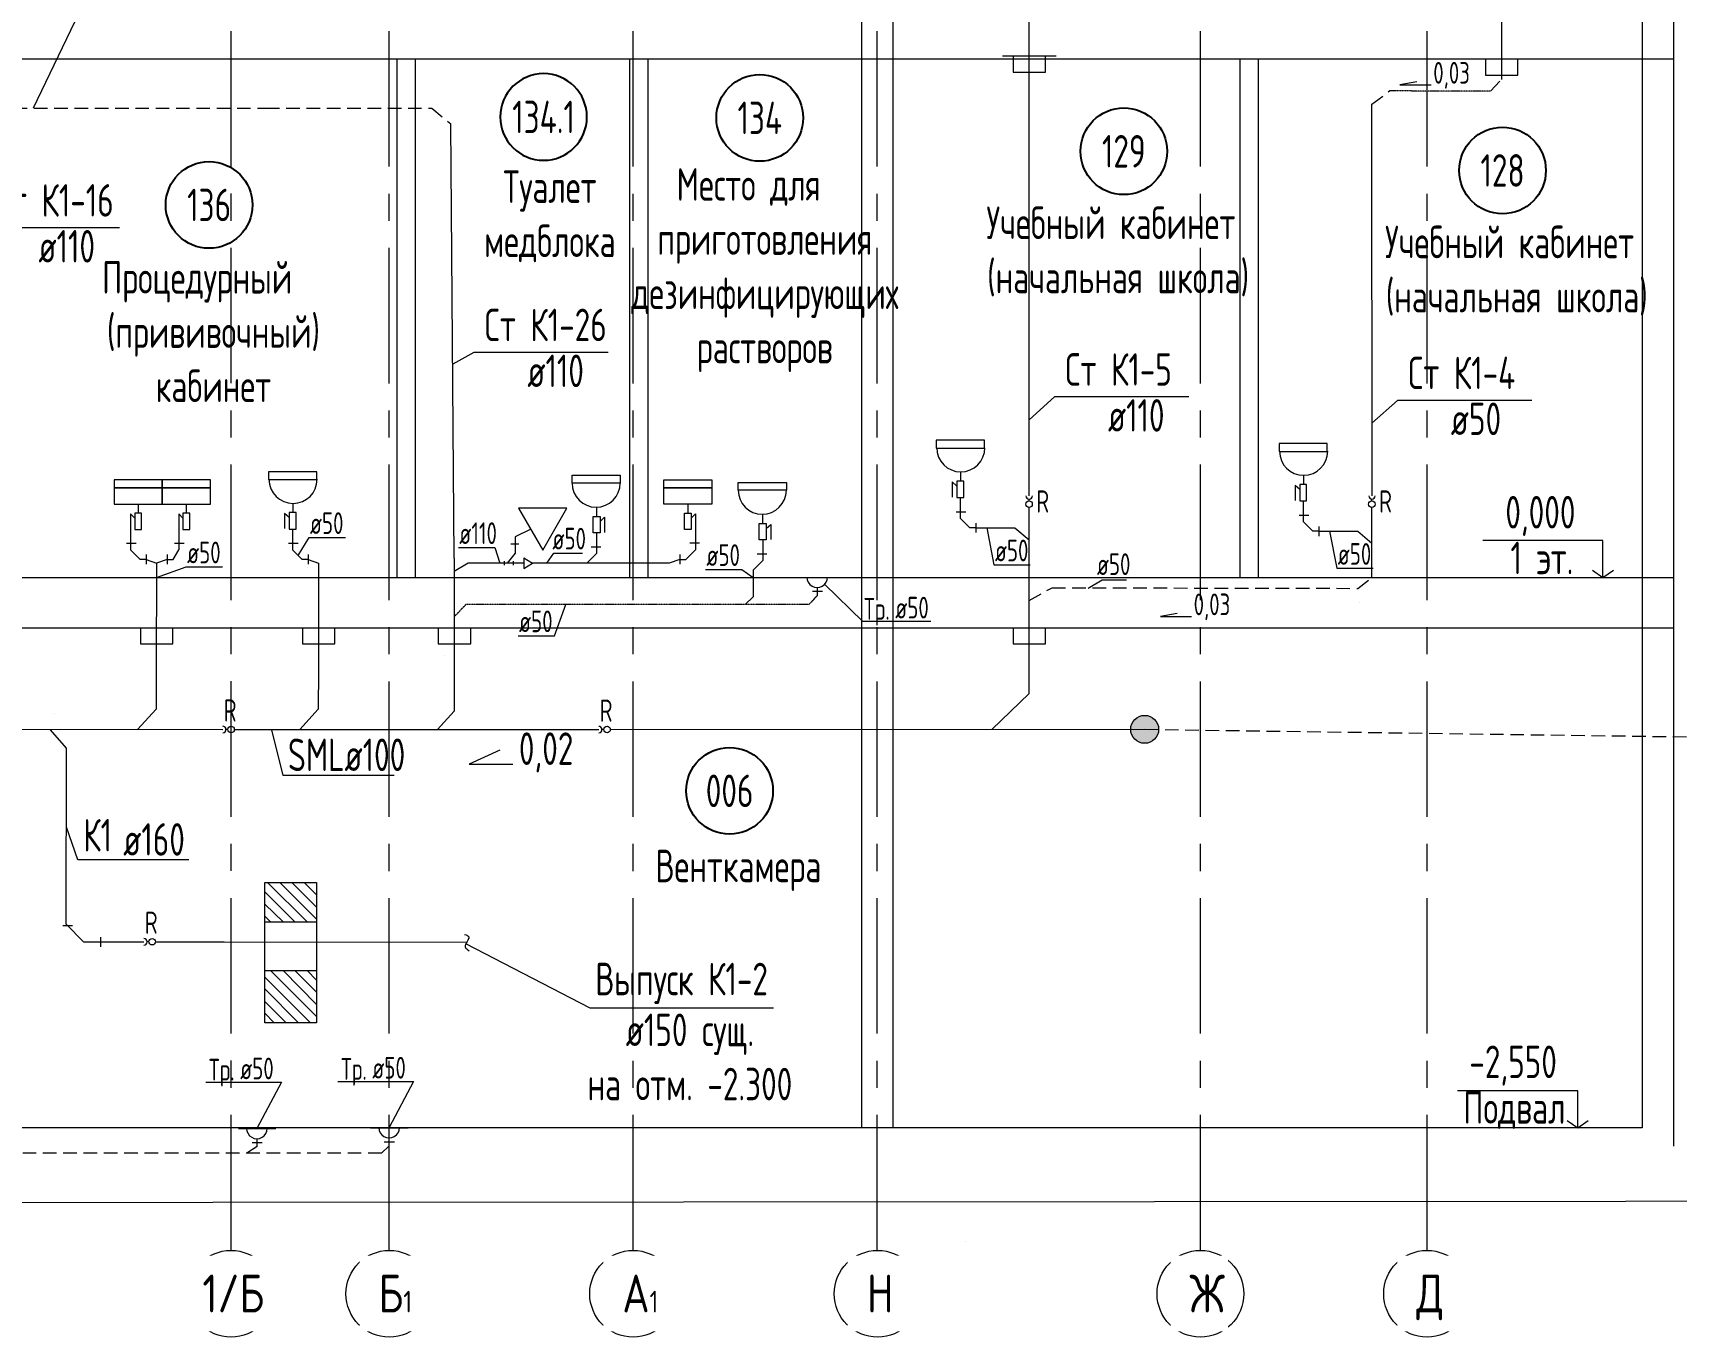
# Model space of a CAD drawing. Header units: millimetres. Extents: x -8689834 to 9419935, y -284943 to 166066.
# Drawn here: x -191966 to -176801, y -226784 to -214750 of the extents above; entities that cross this region are included whole.
import ezdxf
from ezdxf.enums import TextEntityAlignment as Align

# ---------------------------------------------------------------- set-up
doc = ezdxf.new("R2010")
doc.units = ezdxf.units.MM
doc.header["$MEASUREMENT"] = 0
for name, pattern in [('01_base$0$DASHED2', [0.375, 0.25, -0.125]), ('CENTER', [2, 1.25, -0.25, 0.25, -0.25]), ('штриховая', [19.05, 12.7, -6.35])]:
    doc.linetypes.add(name, pattern=pattern)
doc.layers.get('0').update_dxf_attribs({"color": 250, "lineweight": 9})
for name, color, linetype in [('PDF _0', 7, 'Continuous'), ('PDF __ВК-Text VK', 7, 'Continuous'), ('PDF __ВК-Text В1', 7, 'Continuous'), ('PDF __ВК-В1', 5, 'Continuous'), ('PDF __ВК-В1-текст', 7, 'Continuous'), ('PDF __ВК-К3', 7, 'Continuous'), ('PDF __ВК-противопожарные муфты', 1, 'Continuous'), ('PDF __ВК-стены', 7, 'Continuous'), ('PDF __Пескоуловитель', 7, 'Continuous'), ('PDF __Сантехника', 7, 'Continuous'), ('АР_Кровля дорожки', 245, 'Continuous'), ('АР_Таблицы', 250, 'Continuous')]:
    doc.layers.add(name, color=color, linetype=linetype)
doc.layers.add('PDF __ВК-К1', color=7, linetype='Continuous', true_color=0xb80000)
for name, color, linetype, lineweight in [('АР_Маркер экспликации', 239, 'Continuous', 13), ('АР_Номер помещения', 1, 'Continuous', 25), ('АР_Оси', 195, 'Continuous', 9), ('АР_Помещения_площадь', 19, 'Continuous', 9), ('ВК_канализация', 32, 'Continuous', 30)]:
    doc.layers.add(name, color=color, linetype=linetype, lineweight=lineweight)
doc.styles.add('ISOCPEUR', font='isocpeur.ttf', dxfattribs={"width": 0.7})
doc.styles.get("Standard").update_dxf_attribs({"font": 'isocpeur.ttf', "width": 0.7})
doc.styles.add('ГОСТ 2.304', font='isocpeur.ttf', dxfattribs={"width": 0.7})

# ---------------------------------------------------------------- blocks, each defined once
blk = doc.blocks.new('*U2013')
at = {"layer": 'АР_Номер помещения', "color": 7}
blk.add_circle((-15720, 4793), 400, dxfattribs=at)
at = {"layer": 'АР_Помещения_площадь', "color": 7}
blk.add_line((-13545, 633), (-13545, 633), dxfattribs=at)
at = {"color": 7, "style": 'ISOCPEUR', "width": 0.7, "flags": 1}
blk.add_attdef('КАТЕГОРИЯ', (-499, -2092), '', height=250, dxfattribs=at)
at = {"layer": 'АР_Номер помещения', "color": 7, "style": 'ISOCPEUR', "width": 0.7}
blk.add_attdef('НОМЕР_ПОМЕЩЕНИЯ', text='', height=300, dxfattribs=at).set_placement((-15720, 4793), align=Align.MIDDLE_CENTER)
at = {"layer": 'АР_Помещения_площадь', "color": 7, "lineweight": 30, "width": 0.7, "flags": 104}
blk.add_attdef('ИМЯ_ПОМЕЩЕНИЯ', text='', height=100, dxfattribs=at).set_placement((158, 1217), align=Align.MIDDLE_CENTER)
at = {"layer": 'АР_Помещения_площадь', "color": 7, "style": 'ISOCPEUR', "width": 0.7}
blk.add_attdef('ПЛОЩАДЬ_ПОМЕЩЕНИЯ', text='', height=200, dxfattribs=at).set_placement((-13540, 880), align=Align.MIDDLE_RIGHT)
blk = doc.blocks.new('*U2007')
at = {"layer": 'АР_Номер помещения', "color": 7}
blk.add_circle((-15720, 4793), 400, dxfattribs=at)
at = {"layer": 'АР_Помещения_площадь', "color": 7}
blk.add_line((-13545, 633), (-13545, 633), dxfattribs=at)
at = {"color": 7, "style": 'ISOCPEUR', "width": 0.7, "flags": 1}
blk.add_attdef('КАТЕГОРИЯ', (-499, -2092), '', height=250, dxfattribs=at)
at = {"layer": 'АР_Номер помещения', "color": 7, "style": 'ISOCPEUR', "width": 0.7}
blk.add_attdef('НОМЕР_ПОМЕЩЕНИЯ', text='', height=300, dxfattribs=at).set_placement((-15720, 4793), align=Align.MIDDLE_CENTER)
at = {"layer": 'АР_Помещения_площадь', "color": 7, "lineweight": 30, "width": 0.7, "flags": 104}
blk.add_attdef('ИМЯ_ПОМЕЩЕНИЯ', text='', height=100, dxfattribs=at).set_placement((158, 1217), align=Align.MIDDLE_CENTER)
at = {"layer": 'АР_Помещения_площадь', "color": 7, "style": 'ISOCPEUR', "width": 0.7}
blk.add_attdef('ПЛОЩАДЬ_ПОМЕЩЕНИЯ', text='', height=200, dxfattribs=at).set_placement((-13540, 880), align=Align.MIDDLE_RIGHT)
blk = doc.blocks.new('*U2008')
at = {"layer": 'АР_Номер помещения', "color": 7}
blk.add_circle((-15720, 4793), 400, dxfattribs=at)
at = {"layer": 'АР_Помещения_площадь', "color": 7}
blk.add_line((-13545, 633), (-13545, 633), dxfattribs=at)
at = {"color": 7, "style": 'ISOCPEUR', "width": 0.7, "flags": 1}
blk.add_attdef('КАТЕГОРИЯ', (-499, -2092), '', height=250, dxfattribs=at)
at = {"layer": 'АР_Номер помещения', "color": 7, "style": 'ISOCPEUR', "width": 0.7}
blk.add_attdef('НОМЕР_ПОМЕЩЕНИЯ', text='', height=300, dxfattribs=at).set_placement((-15720, 4793), align=Align.MIDDLE_CENTER)
at = {"layer": 'АР_Помещения_площадь', "color": 7, "lineweight": 30, "width": 0.7, "flags": 104}
blk.add_attdef('ИМЯ_ПОМЕЩЕНИЯ', text='', height=100, dxfattribs=at).set_placement((158, 1217), align=Align.MIDDLE_CENTER)
at = {"layer": 'АР_Помещения_площадь', "color": 7, "style": 'ISOCPEUR', "width": 0.7}
blk.add_attdef('ПЛОЩАДЬ_ПОМЕЩЕНИЯ', text='', height=200, dxfattribs=at).set_placement((-13540, 880), align=Align.MIDDLE_RIGHT)
blk = doc.blocks.new('*U2009')
at = {"layer": 'АР_Номер помещения', "color": 7}
blk.add_circle((-15720, 4793), 400, dxfattribs=at)
at = {"layer": 'АР_Помещения_площадь', "color": 7}
blk.add_line((-13545, 633), (-13545, 633), dxfattribs=at)
at = {"color": 7, "style": 'ISOCPEUR', "width": 0.7, "flags": 1}
blk.add_attdef('КАТЕГОРИЯ', (-499, -2092), '', height=250, dxfattribs=at)
at = {"layer": 'АР_Номер помещения', "color": 7, "style": 'ISOCPEUR', "width": 0.7}
blk.add_attdef('НОМЕР_ПОМЕЩЕНИЯ', text='', height=300, dxfattribs=at).set_placement((-15720, 4793), align=Align.MIDDLE_CENTER)
at = {"layer": 'АР_Помещения_площадь', "color": 7, "lineweight": 30, "width": 0.7, "flags": 104}
blk.add_attdef('ИМЯ_ПОМЕЩЕНИЯ', text='', height=100, dxfattribs=at).set_placement((158, 1217), align=Align.MIDDLE_CENTER)
at = {"layer": 'АР_Помещения_площадь', "color": 7, "style": 'ISOCPEUR', "width": 0.7}
blk.add_attdef('ПЛОЩАДЬ_ПОМЕЩЕНИЯ', text='', height=200, dxfattribs=at).set_placement((-13540, 880), align=Align.MIDDLE_RIGHT)
blk = doc.blocks.new('*U2004')
at = {"layer": 'АР_Номер помещения', "color": 7}
blk.add_circle((-15720, 4793), 400, dxfattribs=at)
at = {"layer": 'АР_Помещения_площадь', "color": 7}
blk.add_line((-13545, 633), (-13545, 633), dxfattribs=at)
at = {"color": 7, "style": 'ISOCPEUR', "width": 0.7, "flags": 1}
blk.add_attdef('КАТЕГОРИЯ', (-499, -2092), '', height=250, dxfattribs=at)
at = {"layer": 'АР_Номер помещения', "color": 7, "style": 'ISOCPEUR', "width": 0.7}
blk.add_attdef('НОМЕР_ПОМЕЩЕНИЯ', text='', height=300, dxfattribs=at).set_placement((-15720, 4793), align=Align.MIDDLE_CENTER)
at = {"layer": 'АР_Помещения_площадь', "color": 7, "lineweight": 30, "width": 0.7, "flags": 104}
blk.add_attdef('ИМЯ_ПОМЕЩЕНИЯ', text='', height=100, dxfattribs=at).set_placement((158, 1217), align=Align.MIDDLE_CENTER)
at = {"layer": 'АР_Помещения_площадь', "color": 7, "style": 'ISOCPEUR', "width": 0.7}
blk.add_attdef('ПЛОЩАДЬ_ПОМЕЩЕНИЯ', text='', height=200, dxfattribs=at).set_placement((-13540, 880), align=Align.MIDDLE_RIGHT)
blk = doc.blocks.new('*U1951')
at = {"layer": 'АР_Номер помещения', "color": 7}
blk.add_circle((-15720, 4793), 400, dxfattribs=at)
at = {"layer": 'АР_Помещения_площадь', "color": 7}
blk.add_line((-13545, 633), (-13545, 633), dxfattribs=at)
at = {"color": 7, "style": 'ISOCPEUR', "width": 0.7, "flags": 1}
blk.add_attdef('КАТЕГОРИЯ', (-499, -2092), '', height=250, dxfattribs=at)
at = {"layer": 'АР_Номер помещения', "color": 7, "style": 'ISOCPEUR', "width": 0.7}
blk.add_attdef('НОМЕР_ПОМЕЩЕНИЯ', text='', height=300, dxfattribs=at).set_placement((-15720, 4793), align=Align.MIDDLE_CENTER)
at = {"layer": 'АР_Помещения_площадь', "color": 7, "lineweight": 30, "width": 0.7, "flags": 104}
blk.add_attdef('ИМЯ_ПОМЕЩЕНИЯ', text='', height=100, dxfattribs=at).set_placement((158, 1217), align=Align.MIDDLE_CENTER)
at = {"layer": 'АР_Помещения_площадь', "color": 7, "style": 'ISOCPEUR', "width": 0.7}
blk.add_attdef('ПЛОЩАДЬ_ПОМЕЩЕНИЯ', text='', height=200, dxfattribs=at).set_placement((-13540, 880), align=Align.MIDDLE_RIGHT)
blk = doc.blocks.new('*U2048')
at = {"layer": 'АР_Номер помещения', "color": 7}
blk.add_circle((-15720, 4793), 400, dxfattribs=at)
at = {"layer": 'АР_Помещения_площадь', "color": 7}
blk.add_line((-13545, 633), (-13545, 633), dxfattribs=at)
at = {"color": 7, "style": 'ISOCPEUR', "width": 0.7, "flags": 1}
blk.add_attdef('КАТЕГОРИЯ', (-499, -2092), '', height=250, dxfattribs=at)
at = {"layer": 'АР_Номер помещения', "color": 7, "style": 'ISOCPEUR', "width": 0.7}
blk.add_attdef('НОМЕР_ПОМЕЩЕНИЯ', text='', height=300, dxfattribs=at).set_placement((-15720, 4793), align=Align.MIDDLE_CENTER)
at = {"layer": 'АР_Помещения_площадь', "color": 7, "lineweight": 30, "width": 0.7, "flags": 104}
blk.add_attdef('ИМЯ_ПОМЕЩЕНИЯ', text='', height=100, dxfattribs=at).set_placement((158, 1217), align=Align.MIDDLE_CENTER)
at = {"layer": 'АР_Помещения_площадь', "color": 7, "style": 'ISOCPEUR', "width": 0.7}
blk.add_attdef('ПЛОЩАДЬ_ПОМЕЩЕНИЯ', text='', height=200, dxfattribs=at).set_placement((-13540, 880), align=Align.MIDDLE_RIGHT)

msp = doc.modelspace()

# ---------------------------------------------------------------- hatches: boundary and pattern name
at = {"layer": 'АР_Кровля дорожки', "lineweight": 13, "ltscale": 500, "true_color": 0x000000}
h = msp.add_hatch(color=18, dxfattribs=at)
h.dxf.hatch_style = 1
edge = h.paths.add_edge_path()
edge.add_arc((-181705.8, -221176.2), 129, 0, 360)

# ---------------------------------------------------------------- linework, layer by layer
at = {"color": 7, "ltscale": 500}
msp.add_lwpolyline([(-189016.2, -214008), (-191275.5, -214008), (-191964.7, -215444)], dxfattribs=at)
at = {"layer": 'PDF _0', "color": 3, "lineweight": 13}
for centre in [(-184728.3, -219772.2), (-184728.3, -219772.2), (-189898.4, -224858.4), (-189898.4, -224858.4), (-188679, -224851.6), (-188679, -224851.6)]:
    msp.add_arc(centre, 95.2, 179.99999, 0.00001, dxfattribs=at)
at = {"layer": 'PDF __ВК-Text VK', "lineweight": 13}
msp.add_lwpolyline([(-187657.4, -221368), (-187940.2, -221497.6), (-187537.4, -221497.6)], dxfattribs=at)
at = {"layer": 'PDF __ВК-Text В1', "lineweight": 13}
for points in [[(-179195, -215203.2), (-179349.7, -215229.4), (-179062.2, -215229.4)], [(-181406.5, -220107.9), (-181561.1, -220134), (-181273.6, -220134)]]:
    msp.add_lwpolyline(points, dxfattribs=at)
at = {"layer": 'PDF __ВК-В1', "color": 244, "lineweight": 13, "true_color": 0x991b1e}
for points in [[(-182771.8, -219022.6), (-182772.8, -208578.2)], [(-178413.4, -214213.3), (-178413.4, -215179.8)], [(-179607.9, -219022.6), (-179608.8, -215408.2)], [(-182770.9, -220845), (-182772.8, -219129.4)], [(-179608.2, -219774.3), (-179608.9, -219129.4)]]:
    msp.add_lwpolyline(points, dxfattribs=at)
at = {"layer": 'PDF __ВК-В1', "color": 244, "linetype": '01_base$0$DASHED2', "lineweight": 13, "true_color": 0x991b1e}
msp.add_lwpolyline([(-178513.1, -215288.7), (-179446.4, -215286)], dxfattribs=at)
at = {"layer": 'PDF __ВК-В1-текст', "lineweight": 13}
for points in [[(-177574, -219706.6), (-177476.6, -219774.3), (-177476.6, -219432.5), (-178585.7, -219432.5)], [(-177476.6, -219774.3), (-177379.2, -219706.6)], [(-177806.5, -224784.8), (-177709.1, -224852.5), (-177709.1, -224510.7), (-178818.2, -224510.7)], [(-177709.1, -224852.5), (-177611.8, -224784.8)]]:
    msp.add_lwpolyline(points, dxfattribs=at)
at = {"layer": 'PDF __ВК-К1', "color": 244, "lineweight": 13, "true_color": 0x991b1e}
for points in [[(-183407.1, -219037.9), (-183407.1, -219228.3)], [(-180243.2, -219069.5), (-180243.2, -219260)], [(-183445.2, -219169.1), (-183356.3, -219169.1)], [(-183263.2, -219317.2), (-183318.2, -219317.2), (-183407.1, -219228.3)], [(-183263.2, -219272.8), (-183263.2, -219361.7)], [(-180281.3, -219200.8), (-180192.4, -219200.8)], [(-180099.3, -219348.9), (-180154.3, -219348.9), (-180243.2, -219260)], [(-191064.6, -219328.5), (-191064.6, -219518.9)], [(-190620.2, -219328.5), (-190620.2, -219518.9)], [(-189569.2, -219328.9), (-189569.2, -219519.3)], [(-187516.4, -219401.2), (-187516.4, -219549.7)], [(-186763.8, -219363.6), (-186763.8, -219554.1)], [(-185852.4, -219328.5), (-185852.4, -219518.9)], [(-185230.7, -219428.8), (-185230.7, -219619.3)], [(-180099.3, -219304.5), (-180099.3, -219393.4)], [(-191102.7, -219459.7), (-191013.8, -219459.7)], [(-190920.7, -219607.8), (-190975.7, -219607.8), (-191064.6, -219518.9)], [(-190920.7, -219563.4), (-190920.7, -219652.3)], [(-190727.5, -219564), (-190728, -219652.8)], [(-190727.7, -219608.4), (-190672.7, -219608.7), (-190620.2, -219518.9)], [(-190658.3, -219459.7), (-190569.4, -219459.7)], [(-189607.2, -219460.1), (-189518.4, -219460.1)], [(-189425.2, -219608.2), (-189480.3, -219608.2), (-189569.2, -219519.3)], [(-189425.2, -219563.8), (-189425.2, -219652.7)], [(-187516.4, -219549.7), (-187589, -219643)], [(-187481.9, -219466.8), (-187554.4, -219466.8)], [(-186725.7, -219494.9), (-186814.6, -219494.9)], [(-185996.3, -219607.8), (-185941.3, -219607.8), (-185852.4, -219518.9)], [(-185996.3, -219563.4), (-185996.3, -219652.3)], [(-185814.3, -219459.7), (-185903.2, -219459.7)], [(-185192.6, -219560.1), (-185281.5, -219560.1)], [(-187613.5, -219660.6), (-187613.5, -219624.2)], [(-187529.8, -219660.6), (-187529.8, -219624.2)], [(-184899.8, -219774.3), (-184552.7, -219774.3)], [(-184726.2, -219939.4), (-184725.5, -219867.5)], [(-184679.6, -219905.5), (-184772.8, -219905.5)], [(-184679.6, -219905.5), (-184772.8, -219905.5)], [(-191600.7, -222987.9), (-191689.6, -222987.9)], [(-191659.9, -222975.2), (-191499.1, -223136)], [(-191499.1, -223136), (-190941.7, -223136.5)], [(-191342.5, -223093.7), (-191342.5, -223182.6)], [(-190835, -223136.1), (-190199.5, -223136)], [(-190199.5, -223136), (-187960.3, -223140.2)], [(-190069.8, -224860.6), (-189722.7, -224860.6)], [(-188850.5, -224853.7), (-188503.4, -224853.7)], [(-189849.7, -224991.8), (-189942.9, -224991.8)], [(-189849.7, -224991.8), (-189942.9, -224991.8)], [(-189896.3, -225025.7), (-189896.3, -224957.9)], [(-189896.3, -225025.7), (-189896.3, -224957.9)], [(-188630.4, -224984.9), (-188723.5, -224984.9)], [(-188630.4, -224984.9), (-188723.5, -224984.9)], [(-188676.9, -225018.8), (-188676.9, -224951)], [(-188676.9, -225018.8), (-188676.9, -224951)]]:
    msp.add_lwpolyline(points, dxfattribs=at)
at = {"layer": 'PDF __ВК-К1', "lineweight": 13}
for points in [[(-184899.8, -219774.3), (-184552.7, -219774.3)], [(-190069.8, -224860.6), (-189722.7, -224860.6)], [(-188850.5, -224853.7), (-188503.4, -224853.7)]]:
    msp.add_lwpolyline(points, dxfattribs=at)
at = {"layer": 'PDF __ВК-К1', "color": 244, "linetype": '01_base$0$DASHED2', "lineweight": 13, "true_color": 0x991b1e}
msp.add_lwpolyline([(-184726.2, -219939.4), (-184802.4, -220024.1), (-187969.1, -220024.1), (-188075, -220134)], dxfattribs=at)
at = {"layer": 'PDF __ВК-К3', "lineweight": 13}
msp.add_lwpolyline([(-189827, -223885.3), (-189827, -222589.9), (-189348.7, -222589.9), (-189348.7, -223885.3)], close=True, dxfattribs=at)
for points in [[(-189433.4, -222954), (-189801.6, -222589.9)], [(-189348.7, -222928.6), (-189687.3, -222589.9)], [(-189348.7, -222818.5), (-189577.3, -222589.9)], [(-189348.7, -222704.2), (-189463, -222589.9)], [(-189348.7, -222594.2), (-189352.9, -222589.9)], [(-189547.6, -222954), (-189827, -222674.6)], [(-189657.7, -222954), (-189827, -222788.9)], [(-189772, -222954), (-189827, -222899)], [(-189827, -222954), (-189348.7, -222954)], [(-189827, -223402.7), (-189348.7, -223402.7)], [(-189403.7, -223885.3), (-189827, -223462)], [(-189348.7, -223826), (-189772, -223402.7)], [(-189348.7, -223715.9), (-189657.7, -223402.7)], [(-189348.7, -223601.6), (-189547.6, -223402.7)], [(-189348.7, -223491.6), (-189433.4, -223402.7)], [(-189513.8, -223885.3), (-189827, -223572)], [(-189628.1, -223885.3), (-189827, -223686.3)], [(-189738.1, -223885.3), (-189827, -223796.4)]]:
    msp.add_lwpolyline(points, dxfattribs=at)
at = {"layer": 'PDF __ВК-противопожарные муфты', "lineweight": 13}
for points in [[(-183018.3, -214963.4), (-182772.8, -214963.4), (-182523, -214963.4)], [(-182920.9, -214963.4), (-182920.9, -215111.5), (-182620.4, -215111.5), (-182620.4, -214963.4)], [(-178658.9, -214990.8), (-178413.4, -214990.8), (-178163.6, -214990.8)], [(-178561.5, -214990.8), (-178561.5, -215139), (-178261, -215139), (-178261, -214990.8)], [(-191071.6, -220239.9), (-190826, -220239.9), (-190576.3, -220239.9)], [(-190974.2, -220239.9), (-190974.2, -220388.1), (-190673.7, -220388.1), (-190673.7, -220239.9)], [(-189576.1, -220239.9), (-189330.6, -220239.9), (-189080.8, -220239.9)], [(-189478.7, -220239.9), (-189478.7, -220388.1), (-189178.2, -220388.1), (-189178.2, -220239.9)], [(-188323.4, -220239.9), (-188077.9, -220239.9), (-187828.2, -220239.9)], [(-188226.1, -220239.9), (-188226.1, -220388.1), (-187925.5, -220388.1), (-187925.5, -220239.9)], [(-183018.3, -220239.9), (-182772.8, -220239.9), (-182523, -220239.9)], [(-182920.9, -220239.9), (-182920.9, -220388.1), (-182620.4, -220388.1), (-182620.4, -220239.9)]]:
    msp.add_lwpolyline(points, dxfattribs=at)
at = {"layer": 'PDF __ВК-стены', "color": 18, "lineweight": 13, "true_color": 0x000000}
for points in [[(-176826, -202250), (-176826, -225023.4)], [(-184318.4, -202715.7), (-184318.4, -224853.7)], [(-184030.6, -202715.7), (-184030.6, -224853.7)], [(-177113.9, -202715.7), (-177113.9, -224853.7)], [(-256195.5, -214990.8), (-176826, -214990.8)], [(-188607.1, -214986.6), (-188607.1, -219770.1)], [(-188437.8, -214986.6), (-188437.8, -219770.1)], [(-186459.8, -214990.8), (-186459.8, -219774.3)], [(-186290.5, -214990.8), (-186290.5, -219774.3)], [(-180827, -214990.8), (-180827, -219774.3)], [(-180657.6, -214990.8), (-180657.6, -219774.3)], [(-256195.5, -219774.3), (-176826, -219774.3)], [(-256195.5, -220239.9), (-177113.9, -220239.9)], [(-256195.5, -220239.9), (-176826, -220239.9)], [(-255496.8, -225583.8), (-120775.5, -225489.1)]]:
    msp.add_lwpolyline(points, dxfattribs=at)
at = {"layer": 'PDF __Пескоуловитель', "lineweight": 13}
msp.add_lwpolyline([(-187981.4, -223068.3), (-187968.7, -223072.5), (-187960.3, -223076.7), (-187956, -223081), (-187951.8, -223081), (-187947.6, -223085.2), (-187943.3, -223089.4), (-187943.3, -223093.7), (-187943.3, -223097.9), (-187943.3, -223102.1), (-187943.3, -223106.4), (-187947.6, -223110.6), (-187947.6, -223114.8), (-187951.8, -223123.3), (-187956, -223127.5), (-187960.3, -223140.2), (-187964.5, -223148.7), (-187968.7, -223152.9), (-187973, -223157.2), (-187973, -223165.6), (-187977.2, -223169.9), (-187977.2, -223174.1), (-187977.2, -223178.3), (-187977.2, -223182.6), (-187977.2, -223186.8), (-187973, -223191), (-187973, -223195.3), (-187968.7, -223195.3), (-187964.5, -223199.5), (-187960.3, -223203.7), (-187956, -223208), (-187951.8, -223212.2), (-187939.1, -223220.7)], dxfattribs=at)
at = {"layer": 'PDF __Сантехника', "lineweight": 13}
for points in [[(-183184.9, -218508.7), (-183629.4, -218508.7), (-183629.4, -218580.7), (-183184.9, -218580.7)], [(-180021, -218540.4), (-180465.4, -218540.4), (-180465.4, -218612.4), (-180021, -218612.4)], [(-189346.9, -218799.7), (-189791.4, -218799.7), (-189791.4, -218871.7), (-189346.9, -218871.7)], [(-190772.6, -218875.5), (-191217, -218875.5), (-191217, -218947.5), (-190772.6, -218947.5)], [(-190772.6, -218947.5), (-191217, -218947.5), (-191217, -219099.9), (-190772.6, -219099.9)], [(-190328.1, -218875.5), (-190772.6, -218875.5), (-190772.6, -218947.5), (-190328.1, -218947.5)], [(-190328.1, -218947.5), (-190772.6, -218947.5), (-190772.6, -219099.9), (-190328.1, -219099.9)], [(-186990.3, -218832.4), (-186545.8, -218832.4), (-186545.8, -218904.4), (-186990.3, -218904.4)], [(-186144.5, -218875.5), (-185700, -218875.5), (-185700, -218947.5), (-186144.5, -218947.5)], [(-186144.5, -218947.5), (-185700, -218947.5), (-185700, -219099.9), (-186144.5, -219099.9)], [(-185457.2, -218897.6), (-185012.7, -218897.6), (-185012.7, -218969.5), (-185457.2, -218969.5)], [(-183375.4, -218885.5), (-183438.9, -218885.5), (-183438.9, -219037.9), (-183375.4, -219037.9)], [(-180211.5, -218917.2), (-180274.9, -218917.2), (-180274.9, -219069.5), (-180211.5, -219069.5)], [(-190963, -219180.3), (-191026.5, -219180.3), (-191026.5, -219332.7), (-190963, -219332.7)], [(-190518.6, -219180.3), (-190582.1, -219180.3), (-190582.1, -219332.7), (-190518.6, -219332.7)], [(-189537.4, -219176.5), (-189600.9, -219176.5), (-189600.9, -219328.9), (-189537.4, -219328.9)], [(-187260.8, -219522.1), (-187039.7, -219135.2), (-187485.4, -219135.2)], [(-186795.6, -219211.2), (-186732.1, -219211.2), (-186732.1, -219363.6), (-186795.6, -219363.6)], [(-185954, -219180.3), (-185890.5, -219180.3), (-185890.5, -219332.7), (-185954, -219332.7)], [(-185262.5, -219276.4), (-185199, -219276.4), (-185199, -219428.8), (-185262.5, -219428.8)]]:
    msp.add_lwpolyline(points, close=True, dxfattribs=at)
for points in [[(-183405, -218805), (-183405, -218885.5)], [(-183438.9, -218932), (-183481.2, -218893.9), (-183481.2, -219033.6)], [(-180274.9, -218963.7), (-180317.3, -218925.6), (-180317.3, -219065.3)], [(-180241.1, -218836.7), (-180241.1, -218917.2)], [(-190994.8, -219099.9), (-190994.8, -219180.3)], [(-190550.3, -219099.9), (-190550.3, -219180.3)], [(-189567, -219096), (-189567, -219176.5)], [(-186766, -219130.8), (-186766, -219211.2)], [(-185922.2, -219099.9), (-185922.2, -219180.3)], [(-191026.5, -219226.9), (-191064.6, -219188.8), (-191064.6, -219328.5)], [(-190582.1, -219226.9), (-190620.2, -219188.8), (-190620.2, -219328.5)], [(-189600.9, -219223), (-189643.2, -219184.9), (-189643.2, -219324.6)], [(-186732.1, -219257.8), (-186689.8, -219219.7), (-186689.8, -219359.4)], [(-185890.5, -219226.9), (-185852.4, -219188.8), (-185852.4, -219328.5)], [(-185232.8, -219196), (-185232.8, -219276.4)], [(-187371.4, -219328.7), (-187516.4, -219401.2)], [(-185199, -219323), (-185156.6, -219284.9), (-185156.6, -219424.6)]]:
    msp.add_lwpolyline(points, dxfattribs=at)
for centre in [(-183402.9, -218578.6), (-180239, -218610.3), (-189564.9, -218869.6), (-186768.1, -218904.4), (-185234.9, -218969.5)]:
    msp.add_arc(centre, 222.2, 180, 0, dxfattribs=at)
at = {"layer": 'АР_Кровля дорожки', "color": 244, "linetype": '01_base$0$DASHED2', "lineweight": 13, "ltscale": 500, "true_color": 0x991b1e}
for points in [[(-178513.1, -215288.7), (-178413.4, -215179.8)], [(-179608.8, -215408.2), (-179446.4, -215286)], [(-193269.6, -215444), (-189815.7, -215444), (-188284, -215444)], [(-188284, -215444), (-188108.7, -215591)], [(-182771.8, -219987.2), (-182561.1, -219869.6), (-179739.2, -219875.8), (-179608.6, -219774.3)]]:
    msp.add_lwpolyline(points, dxfattribs=at)
at = {"layer": 'АР_Кровля дорожки', "color": 7, "lineweight": 13, "ltscale": 500}
for points in [[(-188039, -219498.8), (-187704.1, -219499.3), (-187655.6, -219643)], [(-187436.4, -219593.6), (-187436.4, -219692.5), (-187354.2, -219643)], [(-187436.4, -219593.6), (-187354.2, -219643)], [(-185758.5, -219701.2), (-185423.2, -219701.2), (-185319.6, -219774.3)], [(-181874.8, -219799.6), (-182098.8, -219799.6), (-182228.2, -219876.9)], [(-187487.4, -220312.6), (-187152.2, -220312.6), (-187048.5, -220024.1)]]:
    msp.add_lwpolyline(points, dxfattribs=at)
at = {"layer": 'АР_Кровля дорожки', "color": 244, "lineweight": 13, "ltscale": 500, "true_color": 0x991b1e}
for points in [[(-186852.7, -219643), (-186763.8, -219554.1)], [(-187436.4, -219643), (-187948.4, -219643), (-188077.8, -219720.3)], [(-186936.9, -219643), (-187354.2, -219643)], [(-185319.6, -219708.2), (-185230.7, -219619.3)]]:
    msp.add_lwpolyline(points, dxfattribs=at)
at = {"layer": 'АР_Кровля дорожки', "color": 244, "linetype": 'штриховая', "lineweight": 13, "ltscale": 500, "true_color": 0x991b1e}
msp.add_lwpolyline([(-185319.6, -219708.2), (-185319.6, -219953.4), (-185393, -220024.1)], dxfattribs=at)
at = {"layer": 'АР_Кровля дорожки', "color": 7, "linetype": '01_base$0$DASHED2', "lineweight": 13, "ltscale": 500}
msp.add_lwpolyline([(-181705.8, -221176.2), (-157435.8, -221513.2), (-156211.3, -221052.7)], dxfattribs=at)
at = {"layer": 'АР_Кровля дорожки', "color": 3, "linetype": '01_base$0$DASHED2', "lineweight": 13, "ltscale": 500}
msp.add_lwpolyline([(-188676.9, -225018.8), (-188747.8, -225086.8), (-195393.2, -225087), (-195570, -225541.2)], dxfattribs=at)
at = {"layer": 'АР_Кровля дорожки', "color": 3, "lineweight": 13, "ltscale": 500}
msp.add_lwpolyline([(-189896.3, -225025.7), (-189990.4, -225086.8)], dxfattribs=at)
at = {"layer": 'АР_Кровля дорожки', "color": 7, "lineweight": 13, "ltscale": 500}
msp.add_circle((-181705.8, -221176.2), 129, dxfattribs=at)
at = {"layer": 'АР_Оси', "color": 18, "linetype": 'CENTER', "lineweight": 13, "ltscale": 1000, "true_color": 0x000000}
for p, q in [((-188676.9, -225984.3), (-188676.9, -201238.5)), ((-186426.9, -225984.3), (-186426.9, -201238.5)), ((-184175.2, -225984.3), (-184175.2, -201244.5)), ((-181191.5, -225984.3), (-181191.5, -201291.4)), ((-179099.9, -225984.3), (-179099.9, -201247.6))]:
    msp.add_line(p, q, dxfattribs=at)
at = {"layer": 'АР_Оси', "color": 18, "lineweight": 13, "ltscale": 0.5, "true_color": 0x000000}
for centre in [(-190137.2, -226384.3), (-188676.9, -226384.3), (-186426.9, -226384.3), (-184170.6, -226384.3), (-181191.5, -226384.3), (-179099.9, -226384.3)]:
    msp.add_circle(centre, 400, dxfattribs=at)
at = {"layer": 'ВК_канализация', "color": 244, "lineweight": 13, "ltscale": 500, "true_color": 0x991b1e}
for points in [[(-188077.9, -219597.8), (-188077.9, -219597.8), (-188108.7, -215591)], [(-182772.4, -219069.4), (-182772.2, -219052.6)], [(-179608.5, -219069.4), (-179608.3, -219052.6)], [(-183263.2, -219317.2), (-182904, -219317.2)], [(-182904, -219317.2), (-182772.8, -219426.5)], [(-180099.3, -219348.9), (-179740.1, -219348.9)], [(-179740.1, -219348.9), (-179608.9, -219458.2)], [(-190920.7, -219608.2), (-190824.3, -219643)], [(-190824.3, -219643), (-190827.2, -220630)], [(-190727.7, -219608.8), (-190824.3, -219643)], [(-189425.2, -219608.2), (-189328.8, -219643)], [(-189328.8, -219643), (-189331.7, -220630)], [(-188077.9, -219597.8), (-188076.9, -220648.4)], [(-186092.7, -219643), (-186936.9, -219643)], [(-185996.3, -219608.2), (-186092.7, -219643)], [(-190827.2, -220630), (-190828.2, -220989.1), (-190999.1, -221179.4)], [(-189331.7, -220630), (-189332.7, -220989.1), (-189503.6, -221179.4)], [(-188076.9, -220648.4), (-188077.9, -221007.5), (-188231.3, -221178.3)], [(-182770.9, -220845), (-183116.2, -221176.9)], [(-196830.3, -221175.6), (-190213.9, -221177.8)], [(-191659.9, -222975.2), (-191657.1, -221349.1), (-191802.2, -221181.3)], [(-190167.1, -221177.4), (-190183.9, -221177.5)], [(-190107.2, -221177.2), (-186744.3, -221179.2)], [(-186697.6, -221178.8), (-186714.3, -221179)], [(-186637.6, -221178.7), (-181705.8, -221176.2)], [(-190895, -223136.1), (-190911.7, -223136.2)]]:
    msp.add_lwpolyline(points, dxfattribs=at)
at = {"layer": 'ВК_канализация', "color": 18, "lineweight": 13, "ltscale": 500, "true_color": 0x000000}
for points in [[(-191168.2, -216549), (-192407.3, -216549), (-193101.8, -216934.1)], [(-186656.5, -217698.4), (-187895.6, -217698.4), (-188091.7, -217807.1)], [(-181298.4, -218109.1), (-182537.5, -218109.1), (-182772.8, -218320.2)], [(-178134.4, -218140.8), (-179373.5, -218140.8), (-179608.9, -218351.9)], [(-189517.3, -219571.2), (-189417.3, -219406.6), (-189082.1, -219406.6)], [(-183163.1, -219317.2), (-183096.4, -219659.1), (-182761.2, -219659.1)], [(-179999.2, -219348.9), (-179932.5, -219690.8), (-179597.2, -219690.8)], [(-187222, -219643), (-187160, -219549.6), (-186893.1, -219549.6)], [(-190824.7, -219774.3), (-190551, -219677.3), (-190215.8, -219677.3)], [(-183680.6, -220180.2), (-184305.5, -220180.2), (-184659.8, -219838.3)], [(-188631.7, -221601), (-189655.6, -221601), (-189760.8, -221181.3)], [(-190525.9, -222381.5), (-191549.8, -222381.5), (-191654.9, -222079.7)], [(-185131.1, -223749.3), (-186824.5, -223749.3), (-187970.8, -223155.1)], [(-190369.9, -224432.3), (-189673.1, -224432.3), (-189898.4, -224858.4)], [(-189150.5, -224425.4), (-188453.8, -224425.4), (-188679, -224851.6)]]:
    msp.add_lwpolyline(points, dxfattribs=at)
at = {"layer": 'ВК_канализация', "color": 7, "lineweight": 13, "ltscale": 500}
msp.add_lwpolyline([(-177113.9, -224853.7), (-256364.8, -224853.7)], dxfattribs=at)
at = {"layer": 'ВК_канализация', "color": 244, "lineweight": 13, "ltscale": 500, "true_color": 0x991b1e}
for centre in [(-182772.8, -219099.4), (-179608.9, -219099.4), (-190137.2, -221177.1), (-186667.6, -221178.6), (-190865, -223135.8)]:
    msp.add_circle(centre, 30, dxfattribs=at)
for centre, start, end in [((-182771.8, -219022.6), 179.27075, 359.27075), ((-179607.9, -219022.6), 179.27075, 359.27075), ((-190213.9, -221177.8), 270.50316, 90.50316), ((-186744.3, -221179.2), 270.50316, 90.50316), ((-190941.7, -223136.5), 270.50316, 90.50316)]:
    msp.add_arc(centre, 30, start, end, dxfattribs=at)

# ---------------------------------------------------------------- block references
at = {"layer": 'АР_Маркер экспликации', "color": 7, "lineweight": 13}
ref = msp.add_blockref('*U2048', (-202972.9, -220319.2), dxfattribs=dict(at, xscale=-1))
ref.add_attrib('НОМЕР_ПОМЕЩЕНИЯ', '134.1', dxfattribs={"layer": 'АР_Номер помещения', "color": 7, "height": 300, "style": 'ISOCPEUR', "width": 0.7}).set_placement((-187253.2, -215525.9), align=Align.MIDDLE_CENTER)
ref = msp.add_blockref('*U2008', (-169538, -220327.9), dxfattribs=at)
ref.add_attrib('НОМЕР_ПОМЕЩЕНИЯ', '134', dxfattribs={"layer": 'АР_Номер помещения', "color": 7, "height": 300, "style": 'ISOCPEUR', "width": 0.7}).set_placement((-185257.8, -215534.5), align=Align.MIDDLE_CENTER)
ref = msp.add_blockref('*U2007', (-166178.5, -220636), dxfattribs=at)
ref.add_attrib('НОМЕР_ПОМЕЩЕНИЯ', '129', dxfattribs={"layer": 'АР_Номер помещения', "color": 7, "height": 300, "style": 'ISOCPEUR', "width": 0.7}).set_placement((-181898.3, -215842.6), align=Align.MIDDLE_CENTER)
ref = msp.add_blockref('*U2013', (-162683.3, -220813), dxfattribs=at)
ref.add_attrib('НОМЕР_ПОМЕЩЕНИЯ', '128', dxfattribs={"layer": 'АР_Номер помещения', "color": 7, "height": 300, "style": 'ISOCPEUR', "width": 0.7}).set_placement((-178403, -216019.6), align=Align.MIDDLE_CENTER)
ref = msp.add_blockref('*U2009', (-174620, -221131.2), dxfattribs=at)
ref.add_attrib('НОМЕР_ПОМЕЩЕНИЯ', '136', dxfattribs={"layer": 'АР_Номер помещения', "color": 7, "height": 300, "style": 'ISOCPEUR', "width": 0.7}).set_placement((-190339.8, -216337.8), align=Align.MIDDLE_CENTER)
ref = msp.add_blockref('*U2004', (-178222.2, -221658.9), dxfattribs=at)
ref.add_attrib('НОМЕР_ПОМЕЩЕНИЯ', '140', dxfattribs={"layer": 'АР_Номер помещения', "color": 7, "height": 300, "style": 'ISOCPEUR', "width": 0.7}).set_placement((-193941.9, -216865.5), align=Align.MIDDLE_CENTER)
ref = msp.add_blockref('*U1951', (-169816.6, -226537), dxfattribs=at)
ref.add_attrib('НОМЕР_ПОМЕЩЕНИЯ', '006', dxfattribs={"layer": 'АР_Номер помещения', "color": 7, "height": 300, "style": 'ISOCPEUR', "width": 0.7}).set_placement((-185536.3, -221743.6), align=Align.MIDDLE_CENTER)

# ---------------------------------------------------------------- texts
at = {"layer": 'АР_Таблицы', "lineweight": 13, "ltscale": 100, "attachment_point": 4, "style": 'ISOCPEUR'}
for s, insert, char_height, width in [('\\pxi-1,l1,t1,5;0,03', (-179042.6, -215142.2), 200, 7500), ('\\pxi-1,l1,qc,t1,5;Туалет \\Pмедблока', (-188524.7, -216443), 300, 2659.108), ('\\pxi-1,l1,qc,t1,5;Место для приготовления дезинфицирующих растворов ', (-186690.9, -216939.3), 300, 2659.108), ('\\pxi-1,l1,t1,5;Ст К1-16', (-192308.2, -216295.9), 300, 7500), ('\\pxi-1,l1,qc,t1,5;Учебный кабинет\\P (начальная школа)', (-183347.4, -216767.4), 300, 2659.108), ('\\pxi-1,l1,qc,t1,5;Учебный кабинет\\P (начальная школа)', (-179668.5, -216944.4), 300, 2659.108), ('\\pxi-1,l1,t1,5;ø110', (-191914.6, -216719.4), 300, 7500), ('\\pxi-1,l1,qc,t1,5;Процедурный (прививочный) кабинет', (-191779.6, -217506.5), 300, 2659.108), ('\\pxi-1,l1,t1,5;Ст К1-26', (-187796.6, -217445.2), 300, 7500), ('\\pxi-1,l1,t1,5;ø110', (-187403, -217868.7), 300, 7500), ('\\pxi-1,l1,t1,5;Ст К1-5', (-182438.4, -217856), 300, 7500), ('\\pxi-1,l1,t1,5;Ст К1-4', (-179274.5, -217887.7), 300, 7500), ('\\pxi-1,l1,t1,5;ø110', (-182044.8, -218279.5), 300, 7500), ('\\pxi-1,l1,t1,5;ø50', (-178880.9, -218311.2), 300, 7500), ('\\pxi-1,l1,t1,5;0,000', (-178377.6, -219208), 300, 9470.463), ('\\pxi-1,l1,t1,5;ø50', (-189409.5, -219273.9), 200, 7500), ('\\pxi-1,l1,t1,5;ø110', (-188031.6, -219366.7), 200, 7500), ('\\pxi-1,l1,t1,5;ø50', (-187171.7, -219417), 200, 7500), ('\\pxi-1,l1,t1,5;ø50', (-183088.6, -219526.5), 200, 7500), ('\\pxi-1,l1,t1,5;ø50', (-190543.2, -219544.7), 200, 7500), ('\\pxi-1,l1,t1,5;ø50', (-185750.7, -219568.6), 200, 7500), ('\\pxi-1,l1,t1,5;ø50', (-182147.3, -219652.8), 200, 7500), ('\\pxi-1,l1,t1,5;ø50', (-179924.7, -219558.2), 200, 7500), ('\\pxi-1,l1,t1,5;1 эт.', (-178329.9, -219594.9), 300, 9470.463), ('\\pxi-1,l1,t1,5;0,03', (-181254, -220046.8), 200, 7500), ('\\pxi-1,l1,t1,5;ø50', (-187479.6, -220179.9), 200, 7500), ('\\pxi-1,l1,qc,t1,5;{\\C256;\\c0;Венткамера}', (-187553.4, -222477.3), 300, 4196.36), ('\\pxi-1,l1,t1,5;-2,550', (-178709.6, -224279.3), 300, 9470.463), ('\\pxi-1,l1,t1,5;Подвал', (-178765.1, -224689.1), 300, 9470.463)]:
    msp.add_mtext(s, dxfattribs=dict(at, insert=insert, char_height=char_height, width=width))
at = {"layer": 'ВК_канализация', "color": 18, "lineweight": 13, "ltscale": 100, "true_color": 0x000000, "attachment_point": 4, "style": 'ISOCPEUR'}
for s, insert, char_height, width in [('R', (-182706.3, -219073.8), 205.4, 5730.034), ('R', (-179542.4, -219073.8), 205.4, 5730.034), ('Тр.', (-184296.6, -220091.8), 200, 5891.51), ('\\pxi-1,l1,t1,5;ø50', (-184008.2, -220053.6), 200, 7500), ('R', (-190205.5, -221001.9), 205.4, 5730.034), ('R', (-186735.9, -221003.4), 205.4, 5730.034), ('0,02', (-187481.1, -221389.7), 300, 5891.51), ('\\pxi-1,l1,t1,5;SMLø100', (-189612.3, -221411.5), 300, 2224.257), ('К1', (-191501.6, -222153.2), 300, 5891.51), ('\\pxi-1,l1,t1,5;ø160', (-191132.4, -222191.8), 300, 7500), ('R', (-190933.4, -222960.6), 205.4, 5730.034), ('Выпуск К1-2', (-186776.3, -223520.9), 300, 5891.51), ('\\pxi-1,l1,qc,t1,5;ø150 сущ.\\Pна отм. -2.300', (-186895.6, -224199.2), 300, 1985.55), ('Тр.', (-190341.9, -224343.9), 200, 5891.51), ('\\pxi-1,l1,t1,5;ø50', (-190053.4, -224305.7), 200, 7500), ('Тр.', (-189122.6, -224337), 200, 5891.51), ('\\pxi-1,l1,t1,5;ø50', (-188834.1, -224298.9), 200, 7500)]:
    msp.add_mtext(s, dxfattribs=dict(at, insert=insert, char_height=char_height, width=width))

# ---------------------------------------------------------------- next in the draw order: texts
at = {"layer": 'АР_Оси', "color": 18, "lineweight": 13, "true_color": 0x000000, "char_height": 350, "attachment_point": 1, "line_spacing_factor": 1.149209, "style": 'ГОСТ 2.304', "bg_fill": 2}
for s, insert, width in [('{\\W0.8;1/Б}', (-190401.9, -226206.6), 528.82), ('{\\W0.8;Б\\H0.57143x;1}', (-188776.7, -226206.6), 528.82), ('{\\W0.8;А\\H0.57143x;1}', (-186526.7, -226206.6), 528.82), ('{\\W0.8;Ж}', (-181291.4, -226206.6), 178.206)]:
    msp.add_mtext(s, dxfattribs=dict(at, insert=insert, width=width))
for s, insert in [('{\\W0.8;Н}', (-184270.4, -226206.6)), ('{\\W0.8;Д}', (-179199.7, -226206.6))]:
    msp.add_mtext(s, dxfattribs=dict(at, insert=insert))

# ---------------------------------------------------------------- next in the draw order: linework, layer by layer
at = {"layer": 'АР_Оси', "color": 18, "linetype": 'CENTER', "lineweight": 13, "ltscale": 1000, "true_color": 0x000000}
msp.add_line((-190137.2, -225983.4), (-190137.2, -201260.6), dxfattribs=at)

doc.saveas('drawing.dxf')
